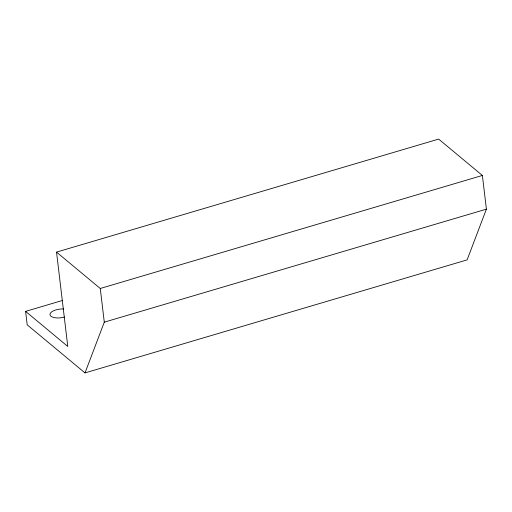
<?xml version="1.0" encoding="UTF-8"?>
<svg xmlns="http://www.w3.org/2000/svg" width="512" height="512" viewBox="0 0 512 512"><rect width="100%" height="100%" fill="white"/><g stroke="black" fill="none" stroke-linecap="round" stroke-linejoin="round"><path stroke-width="0.77" d="M85.005 372.909L104.288 322.17L100.269 288.48L56.531 252.115L438.643 139.091L482.381 175.456L486.4 209.146L467.117 259.885L85.005 372.909L27.206 324.851L25.6 311.379L62.355 300.506M100.269 288.48L482.381 175.456M104.288 322.17L486.4 209.146M25.6 311.379L67.776 346.445L56.531 252.115M64.499 317.037A10.304 4.371 -6.8 0 1 49.971 314.643A10.304 4.371 -6.8 0 1 63.744 308.998"/></g></svg>
